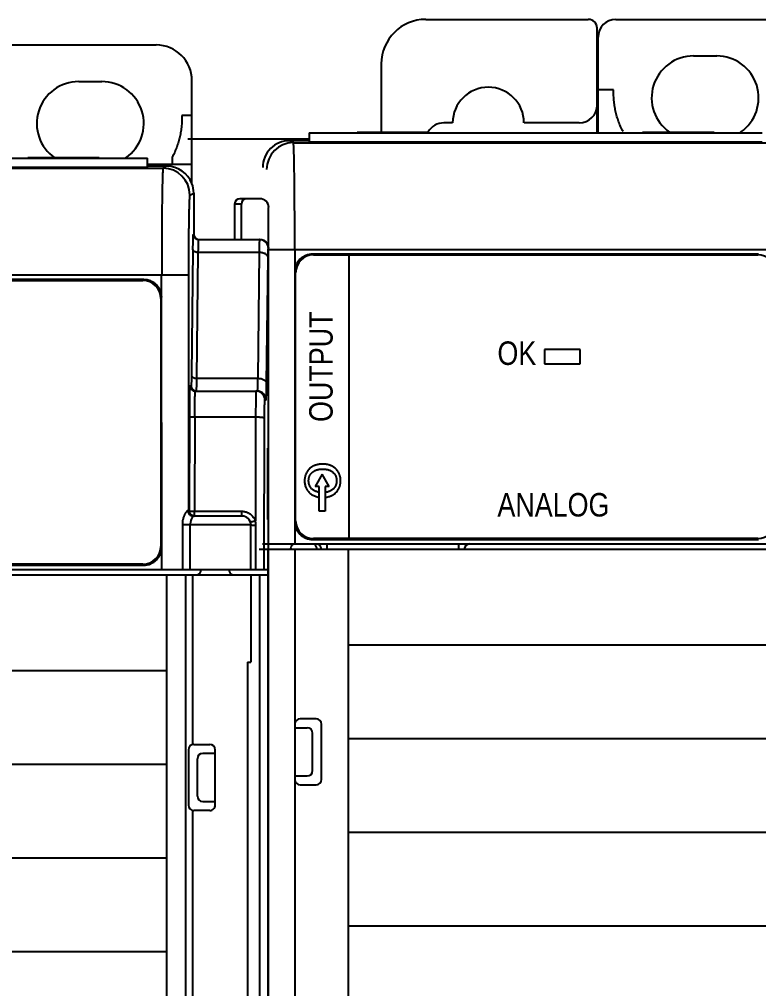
# Model space of a CAD drawing. Header units: inches. Extents: x -38 to 199, y -310 to 64.
# Drawn here: x 120.521 to 122.153, y 56.535 to 58.674 of the extents above; entities that cross this region are included whole.
import ezdxf

# ---------------------------------------------------------------- set-up
doc = ezdxf.new("R2010")
doc.units = ezdxf.units.IN
doc.header["$MEASUREMENT"] = 0
doc.layers.add('off-wire', color=6, linetype='Continuous')
doc.layers.add('PLC', color=7, linetype='Continuous')
doc.styles.get("Standard").update_dxf_attribs({"font": 'arial.ttf'})

# ---------------------------------------------------------------- blocks, each defined once
blk = doc.blocks.new('8')
at = {"layer": 'PLC', "color": 1, "linetype": 'Continuous'}
for p, q in [((4.9508, -170.5646), (5.3091, -170.5646)), ((5.3701, -170.5646), (5.7127, -170.5646)), ((5.3288, -170.8132), (5.3288, -170.5843)), ((5.3308, -170.8132), (5.3308, -170.604)), ((5.5414, -170.6453), (5.5926, -170.6453)), ((4.8524, -170.663), (4.8524, -170.8132)), ((5.3651, -170.7201), (5.3308, -170.7201)), ((5.0099, -170.793), (4.9902, -170.793)), ((5.2894, -170.793), (5.1674, -170.793)), ((4.693, -170.8147), (4.693, -170.8345)), ((4.693, -170.8147), (5.693, -170.8147)), ((4.7993, -170.8132), (4.9567, -170.8132)), ((5.4292, -170.8132), (5.5867, -170.8132)), ((4.4253, -170.8284), (4.693, -170.8284)), ((4.6584, -170.8367), (4.6497, -170.8323)), ((4.693, -170.8323), (4.6497, -170.8323)), ((4.6584, -170.8367), (5.7276, -170.8367)), ((4.693, -170.8345), (5.693, -170.8345)), ((4.6608, -170.9263), (4.6607, -170.9183)), ((4.6611, -170.972), (4.6611, -170.9709)), ((4.6613, -171.0012), (4.6611, -170.972)), ((5.7836, -171.0729), (4.6024, -171.0729)), ((4.6614, -171.0729), (4.6614, -171.7221)), ((5.6851, -171.0823), (4.7008, -171.0823)), ((4.7028, -171.0843), (5.6831, -171.0843)), ((4.6634, -171.6709), (4.6634, -171.1237)), ((5.2127, -171.293), (5.2127, -171.3245)), ((5.2914, -171.293), (5.2127, -171.293)), ((5.2914, -171.3245), (5.2914, -171.293)), ((5.2127, -171.3245), (5.2914, -171.3245)), ((4.7221, -171.5682), (4.7064, -171.5953)), ((4.7377, -171.5953), (4.7221, -171.5682)), ((4.7154, -171.5953), (4.7064, -171.5953)), ((4.7154, -171.6494), (4.7154, -171.5953)), ((4.7154, -171.6079), (4.7154, -171.6079)), ((4.7377, -171.5953), (4.7287, -171.5953)), ((4.7287, -171.5953), (4.7287, -171.6494)), ((4.7287, -171.6083), (4.7287, -171.6083)), ((4.7154, -171.6189), (4.7154, -171.6189)), ((4.7287, -171.6192), (4.7287, -171.6192)), ((4.7287, -171.6494), (4.7154, -171.6494)), ((4.5906, -171.7221), (5.9607, -171.7221)), ((4.7008, -171.7123), (5.6851, -171.7123)), ((5.6831, -171.7103), (4.7028, -171.7103)), ((4.7323, -171.7221), (4.7323, -171.7339)), ((5.0237, -171.7339), (5.0237, -171.7221)), ((4.5827, -171.7339), (5.9607, -171.7339)), ((4.6615, -171.7339), (4.6615, -175.4519)), ((4.7087, -172.1079), (4.6733, -172.1079)), ((4.6615, -172.1276), (4.689, -172.1276)), ((4.7205, -172.2418), (4.7205, -172.1197)), ((4.7008, -172.2221), (4.7008, -172.1394)), ((4.6615, -172.2339), (4.689, -172.2339)), ((4.6733, -172.2536), (4.7087, -172.2536))]:
    blk.add_line(p, q, dxfattribs=at)
at = {"layer": 'PLC', "color": 1}
for p, q in [((4.7812, -171.7123), (4.7812, -171.0823)), ((4.7792, -171.9445), (5.7363, -171.9445)), ((4.7792, -172.1512), (5.7363, -172.1512)), ((4.7792, -172.3579), (5.7363, -172.3579)), ((4.7792, -172.5646), (5.7363, -172.5646))]:
    blk.add_line(p, q, dxfattribs=at)
blk.add_lwpolyline([(4.6024, -171.7339), (4.7792, -171.7339), (4.7792, -175.4583), (4.6024, -175.4583)], close=True, dxfattribs=at)
at = {"layer": 'PLC', "color": 1, "linetype": 'Continuous'}
for centre, radius, start, end in [((4.9508, -170.663), 0.0984, 90, 180), ((5.3091, -170.5843), 0.0197, 0, 90), ((5.3701, -170.604), 0.0394, 90, 180), ((5.5414, -170.7378), 0.0925, 90, 235.1773), ((5.5926, -170.7378), 0.0925, 304.8225, 90), ((5.0886, -170.793), 0.0787, 0, 180), ((5.2894, -170.7536), 0.0394, 270, 0), ((4.9902, -170.8323), 0.0394, 90, 150.7507), ((4.6497, -170.8914), 0.059, 89.9941, 179.9963), ((4.6584, -170.8957), 0.0591, 90.0133, 179.9941), ((-6.7022, -171.0418), 11.3635, 0.35718, 0.58221), ((-12.6465, -171.0729), 17.3079, 0.00012, 0.23749), ((4.7008, -171.1217), 0.0394, 90, 180.2046), ((4.7028, -171.1237), 0.0394, 90, 180), ((5.6831, -171.1237), 0.0394, 0, 90), ((4.7008, -171.6729), 0.0394, 179.7697, 270), ((4.7028, -171.6709), 0.0394, 180, 270), ((5.6831, -171.6709), 0.0394, 270, 360), ((4.6812, -171.7406), 0.0303, 141.8481, 167.3196), ((4.6812, -171.7406), 0.0303, 12.6804, 38.1519), ((4.7087, -171.7339), 0.0118, 0, 67.5), ((5.0473, -171.7339), 0.0118, 90, 180), ((4.6733, -172.1197), 0.0118, 90, 179.9898), ((4.7087, -172.1197), 0.0118, 0, 90), ((4.689, -172.1394), 0.0118, 0, 90), ((4.689, -172.2221), 0.0118, 270, 360), ((4.6733, -172.2418), 0.0118, 180.0095, 270), ((4.7087, -172.2418), 0.0118, 270, 360)]:
    blk.add_arc(centre, radius, start, end, dxfattribs=at)
for points, knots in [([(5.3859, -170.8122), (5.384, -170.8086), (5.3805, -170.8013), (5.376, -170.7901), (5.3723, -170.7786), (5.3693, -170.7671), (5.367, -170.7554), (5.3651, -170.7398), (5.3648, -170.728), (5.3651, -170.7201)], [0, 0, 0, 0, 0.127708, 0.254328, 0.380026, 0.504912, 0.629177, 0.753048, 1, 1, 1, 1]), ([(4.6607, -170.9183), (4.6606, -170.9123), (4.6605, -170.9035), (4.6603, -170.8921), (4.6602, -170.8843), (4.6601, -170.8771), (4.6599, -170.8704), (4.6598, -170.8642), (4.6596, -170.8587), (4.6595, -170.8537), (4.6593, -170.8494), (4.6592, -170.8462), (4.6591, -170.8439), (4.659, -170.8425), (4.6589, -170.8412), (4.6588, -170.84), (4.6588, -170.8391), (4.6587, -170.8383), (4.6586, -170.8376), (4.6585, -170.8372), (4.6585, -170.837), (4.6584, -170.8368), (4.6584, -170.8367), (4.6584, -170.8367), (4.6584, -170.8367)], [0, 0, 0, 0, 0.220848, 0.32252, 0.417952, 0.506883, 0.589081, 0.664312, 0.732348, 0.792993, 0.846102, 0.891528, 0.911317, 0.929132, 0.944961, 0.958798, 0.970639, 0.98048, 0.988319, 0.994158, 0.996333, 0.998017, 0.999226, 1, 1, 1, 1]), ([(4.723, -171.5458), (4.7221, -171.5458), (4.7202, -171.5458), (4.7174, -171.546), (4.7147, -171.5464), (4.7121, -171.5468), (4.7096, -171.5475), (4.7071, -171.5483), (4.7047, -171.5492), (4.7024, -171.5502), (4.7002, -171.5514), (4.6981, -171.5527), (4.6961, -171.5542), (4.6943, -171.5557), (4.6926, -171.5575), (4.691, -171.5593), (4.6895, -171.5612), (4.6882, -171.5633), (4.687, -171.5655), (4.6859, -171.5677), (4.6851, -171.57), (4.6843, -171.5724), (4.6838, -171.5749), (4.6834, -171.5774), (4.6831, -171.5799), (4.6831, -171.5817), (4.6831, -171.5826)], [0, 0, 0, 0, 0.046666, 0.092161, 0.136649, 0.180448, 0.223293, 0.265781, 0.307491, 0.349241, 0.390297, 0.430963, 0.470884, 0.510312, 0.549967, 0.589534, 0.629402, 0.66999, 0.710719, 0.750975, 0.79155, 0.832033, 0.873092, 0.914413, 0.956901, 1, 1, 1, 1]), ([(4.7627, -171.5826), (4.7627, -171.5818), (4.7627, -171.5801), (4.7625, -171.5777), (4.7621, -171.5753), (4.7616, -171.5729), (4.7609, -171.5706), (4.7601, -171.5683), (4.7591, -171.5661), (4.758, -171.5639), (4.7568, -171.5618), (4.7554, -171.5598), (4.7538, -171.5579), (4.7521, -171.5562), (4.7503, -171.5546), (4.7483, -171.5531), (4.7462, -171.5517), (4.744, -171.5505), (4.7417, -171.5494), (4.7392, -171.5484), (4.7367, -171.5476), (4.7341, -171.5469), (4.7315, -171.5464), (4.7287, -171.546), (4.7259, -171.5458), (4.724, -171.5458), (4.723, -171.5458)], [0, 0, 0, 0, 0.040917, 0.081206, 0.121044, 0.160801, 0.20044, 0.240141, 0.27998, 0.320332, 0.360792, 0.400579, 0.440342, 0.480112, 0.519955, 0.560443, 0.601634, 0.64374, 0.686389, 0.729297, 0.772543, 0.816374, 0.860888, 0.906038, 0.95244, 1, 1, 1, 1]), ([(4.692, -171.5825), (4.6921, -171.5819), (4.6921, -171.5807), (4.6923, -171.5788), (4.6926, -171.5771), (4.693, -171.5754), (4.6935, -171.5737), (4.6942, -171.5721), (4.695, -171.5705), (4.6959, -171.569), (4.6969, -171.5675), (4.698, -171.5661), (4.6992, -171.5649), (4.7005, -171.5637), (4.7019, -171.5626), (4.7034, -171.5616), (4.705, -171.5606), (4.7067, -171.5598), (4.7085, -171.5591), (4.7103, -171.5584), (4.7122, -171.5579), (4.7142, -171.5575), (4.7163, -171.5571), (4.7185, -171.5569), (4.7207, -171.5567), (4.7222, -171.5567), (4.723, -171.5567)], [0, 0, 0, 0, 0.040902, 0.080929, 0.120351, 0.15926, 0.197827, 0.236487, 0.275201, 0.314321, 0.35358, 0.392422, 0.431063, 0.469956, 0.509123, 0.548949, 0.589428, 0.631064, 0.673423, 0.71666, 0.760829, 0.805914, 0.852562, 0.900248, 0.949148, 1, 1, 1, 1]), ([(4.723, -171.5567), (4.7242, -171.5567), (4.7265, -171.5568), (4.7299, -171.5571), (4.733, -171.5577), (4.736, -171.5585), (4.7388, -171.5595), (4.7413, -171.5608), (4.7437, -171.5623), (4.7458, -171.564), (4.7476, -171.5659), (4.7493, -171.5679), (4.7507, -171.5701), (4.7518, -171.5723), (4.7527, -171.5747), (4.7533, -171.5773), (4.7537, -171.5799), (4.7538, -171.5817), (4.7538, -171.5826)], [0, 0, 0, 0, 0.078848, 0.153586, 0.224629, 0.292039, 0.356569, 0.418787, 0.479523, 0.53946, 0.598338, 0.655333, 0.711417, 0.767044, 0.823194, 0.880455, 0.938945, 1, 1, 1, 1]), ([(4.6831, -171.5826), (4.6831, -171.5839), (4.6832, -171.5865), (4.6837, -171.5903), (4.6845, -171.5939), (4.6857, -171.5974), (4.6873, -171.6006), (4.6891, -171.6037), (4.6914, -171.6065), (4.6939, -171.6092), (4.6967, -171.6116), (4.6998, -171.6137), (4.7032, -171.6155), (4.7069, -171.6169), (4.7108, -171.6181), (4.7137, -171.6186), (4.7152, -171.6189), (4.7154, -171.6189)], [0, 0, 0, 0, 0.074452, 0.145707, 0.214919, 0.282549, 0.349095, 0.415871, 0.483174, 0.552027, 0.62171, 0.691581, 0.762412, 0.835307, 0.910702, 0.989454, 1, 1, 1, 1]), ([(4.7154, -171.6079), (4.7145, -171.6078), (4.7124, -171.6074), (4.7093, -171.6067), (4.7064, -171.6056), (4.7037, -171.6043), (4.7014, -171.6027), (4.6994, -171.6009), (4.6977, -171.5989), (4.6962, -171.5968), (4.6949, -171.5947), (4.6938, -171.5924), (4.693, -171.5901), (4.6925, -171.5876), (4.6921, -171.5851), (4.6921, -171.5834), (4.692, -171.5825)], [0, 0, 0, 0, 0.078095, 0.165821, 0.247714, 0.324391, 0.397646, 0.468164, 0.536713, 0.603673, 0.669203, 0.734039, 0.798716, 0.864563, 0.931359, 1, 1, 1, 1]), ([(4.7287, -171.6192), (4.7288, -171.6192), (4.7297, -171.6191), (4.7314, -171.6189), (4.7338, -171.6184), (4.7362, -171.6177), (4.7386, -171.617), (4.7409, -171.6161), (4.7432, -171.615), (4.7454, -171.6139), (4.7475, -171.6126), (4.7495, -171.6112), (4.7513, -171.6096), (4.7531, -171.6079), (4.7547, -171.6061), (4.7562, -171.6041), (4.7575, -171.6021), (4.7588, -171.5999), (4.7598, -171.5976), (4.7607, -171.5953), (4.7615, -171.5929), (4.762, -171.5904), (4.7624, -171.5879), (4.7627, -171.5853), (4.7627, -171.5835), (4.7627, -171.5826)], [0, 0, 0, 0, 0.004653, 0.049658, 0.094253, 0.139141, 0.183928, 0.228935, 0.274511, 0.319817, 0.364674, 0.408522, 0.452557, 0.496451, 0.540615, 0.58508, 0.630072, 0.675423, 0.720605, 0.765714, 0.811222, 0.857277, 0.903844, 0.951455, 1, 1, 1, 1]), ([(4.7538, -171.5826), (4.7538, -171.5836), (4.7537, -171.5853), (4.7533, -171.588), (4.7527, -171.5905), (4.7518, -171.5928), (4.7507, -171.5951), (4.7493, -171.5973), (4.7477, -171.5993), (4.7459, -171.6012), (4.7438, -171.6029), (4.7415, -171.6044), (4.739, -171.6057), (4.7364, -171.6067), (4.7336, -171.6075), (4.731, -171.608), (4.7293, -171.6082), (4.7287, -171.6083)], [0, 0, 0, 0, 0.068755, 0.134973, 0.199702, 0.263278, 0.326817, 0.390512, 0.455853, 0.523016, 0.591308, 0.659559, 0.728896, 0.800247, 0.874052, 0.951179, 1, 1, 1, 1])]:
    blk.add_open_spline(points, degree=3, knots=knots, dxfattribs=at)
at = {"layer": 'PLC', "color": 1, "insert": (4.6933, -171.4529), "char_height": 0.051777, "attachment_point": 1, "rotation": 90}
blk.add_mtext_dynamic_manual_height_columns('{\\fSwis721 BlkCn BT|b0|i0|c0|p34;OUTPUT}', width=0.34014, gutter_width=1, heights=[0], dxfattribs=at)
at = {"layer": 'PLC', "color": 1, "char_height": 0.051777, "attachment_point": 1}
for s, insert in [('{\\fSwis721 BlkCn BT|b0|i0|c0|p34;OK}', (5.1087, -171.2752)), ('{\\fSwis721 BlkCn BT|b0|i0|c0|p34;ANALOG}', (5.1087, -171.6097))]:
    blk.add_mtext_dynamic_manual_height_columns(s, width=0.128231, gutter_width=1, heights=[0], dxfattribs=dict(at, insert=insert))
blk = doc.blocks.new('98WHITE')
at = {"color": 0, "linetype": 'Continuous'}
for p, q in [((91.1132, -169.7491), (91.4557, -169.7491)), ((91.2845, -169.8298), (91.3356, -169.8298)), ((91.5345, -170.0547), (91.5345, -169.8279)), ((91.5345, -169.9046), (91.5119, -169.9046)), ((90.436, -169.9992), (91.436, -169.9992)), ((91.1722, -169.9977), (91.3297, -169.9977)), ((91.436, -170.019), (91.436, -169.9992)), ((91.4911, -169.9967), (91.4911, -170.0129)), ((90.4014, -170.0212), (91.4706, -170.0212)), ((90.436, -170.019), (91.436, -170.019)), ((91.5345, -170.0129), (91.436, -170.0129)), ((91.4793, -170.0168), (91.436, -170.0168)), ((91.4793, -170.0168), (91.4706, -170.0212)), ((91.5297, -170.0802), (91.5384, -170.0759)), ((91.5384, -170.0759), (91.5384, -170.1665)), ((91.6841, -170.0883), (91.6404, -170.0883)), ((91.4683, -170.1029), (91.4682, -170.1108)), ((91.6285, -170.1001), (91.6285, -170.1783)), ((91.6436, -170.1001), (91.6285, -170.1001)), ((91.6436, -170.1783), (91.6436, -170.1001)), ((91.7037, -174.5635), (91.7037, -170.108)), ((91.468, -170.1422), (91.4679, -170.1554)), ((91.5384, -170.1665), (91.5377, -170.1668)), ((91.5495, -170.1786), (91.6834, -170.1786)), ((91.6841, -170.1783), (91.6834, -170.1786)), ((91.5366, -170.2004), (91.5333, -170.4778)), ((91.7037, -170.1861), (91.6998, -170.1861)), ((91.7037, -170.1979), (91.7031, -170.1983)), ((91.5451, -170.4845), (91.5484, -170.207)), ((91.6827, -170.207), (91.5484, -170.207)), ((91.6827, -170.207), (91.6795, -170.4845)), ((91.6991, -170.4955), (91.7024, -170.2181)), ((91.5266, -170.2574), (90.3454, -170.2574)), ((91.4282, -170.2668), (90.4439, -170.2668)), ((90.4459, -170.2688), (91.4262, -170.2688)), ((91.4676, -170.9066), (91.4675, -170.2574)), ((91.5266, -170.2574), (91.5266, -170.7767)), ((91.4656, -170.3082), (91.4656, -170.8554)), ((91.53, -170.5011), (91.5326, -170.5011)), ((91.5447, -170.5095), (91.5449, -170.4997)), ((91.5451, -170.4845), (91.6795, -170.4845)), ((91.5419, -170.5129), (91.6782, -170.5129)), ((91.5444, -170.5129), (91.5447, -170.5095)), ((91.6757, -170.5129), (91.6755, -170.5156)), ((91.6979, -170.5326), (91.6954, -170.5326)), ((91.6979, -170.5326), (91.6983, -170.5301)), ((91.5287, -170.5682), (91.5283, -170.7767)), ((91.5405, -170.5697), (91.5401, -170.778)), ((91.5405, -170.5697), (91.6749, -170.5697)), ((91.6749, -170.5697), (91.6744, -170.7992)), ((91.6939, -170.9066), (91.6946, -170.5722)), ((91.701, -170.6389), (91.701, -170.7964)), ((91.701, -170.6389), (91.7024, -170.6389)), ((91.7024, -170.7964), (91.7024, -170.6389)), ((91.5255, -170.7767), (91.5283, -170.7767)), ((91.5401, -170.7885), (91.5401, -170.778)), ((91.5401, -170.778), (91.6447, -170.778)), ((91.6447, -170.7885), (91.6447, -170.778)), ((91.5371, -170.7885), (91.5352, -170.7914)), ((91.6447, -170.7885), (91.5371, -170.7885)), ((91.7024, -170.7964), (91.701, -170.7964)), ((91.5132, -170.8082), (91.5132, -170.9066)), ((91.6644, -170.8082), (91.5132, -170.8082)), ((91.5305, -170.9066), (91.5305, -170.8082)), ((91.6644, -170.9066), (91.6644, -170.8082)), ((91.6755, -170.9066), (91.6755, -170.8095)), ((90.3337, -170.9066), (91.7037, -170.9066)), ((90.4439, -170.8968), (91.4282, -170.8968)), ((91.4262, -170.8948), (90.4459, -170.8948)), ((90.3258, -170.9184), (91.7037, -170.9184)), ((91.4793, -174.4027), (91.4793, -170.9184)), ((91.5205, -170.9184), (91.5205, -174.4027)), ((91.5362, -171.2926), (91.5362, -170.9184)), ((91.6644, -170.9184), (91.6644, -171.1113)), ((91.6841, -174.4853), (91.6841, -170.9184)), ((91.6573, -171.1113), (91.6573, -174.3239)), ((91.6573, -171.1113), (91.6644, -171.1113)), ((91.5384, -171.2924), (91.5738, -171.2924)), ((91.5266, -171.3042), (91.5266, -171.4263)), ((91.5856, -171.3121), (91.5581, -171.3121)), ((91.5856, -171.4263), (91.5856, -171.3042)), ((91.5463, -171.4066), (91.5463, -171.3239)), ((91.5581, -171.4184), (91.5856, -171.4184)), ((91.5362, -172.5997), (91.5362, -171.4379)), ((91.5738, -171.4381), (91.5384, -171.4381))]:
    blk.add_line(p, q, dxfattribs=at)
at = {"color": 0}
for p, q in [((90.5223, -171.129), (91.4793, -171.129)), ((90.5223, -171.3357), (91.4793, -171.3357)), ((90.5223, -171.5424), (91.4793, -171.5424)), ((90.5223, -171.7491), (91.4793, -171.7491))]:
    blk.add_line(p, q, dxfattribs=at)
at = {"color": 0, "linetype": 'Continuous'}
for centre, radius, start, end in [((91.4557, -169.8279), 0.0787, 0, 90), ((91.2845, -169.9224), 0.0925, 90, 235.1773), ((91.3356, -169.9224), 0.0925, 304.8225, 90), ((91.4706, -170.0802), 0.0591, 0.0052, 89.9864), ((91.6404, -170.1001), 0.0118, 90, 180), ((91.6841, -170.108), 0.0197, 0, 90), ((101.549, -170.215), 10.0813, 179.40757, 179.58624), ((108.0078, -170.2561), 16.5402, 179.65114, 180.00432), ((91.5495, -170.1668), 0.0118, 180.0076, 269.9859), ((91.6834, -170.1983), 0.0197, 0.0071, 89.9856), ((91.4262, -170.3082), 0.0394, 0, 90), ((91.4282, -170.3062), 0.0394, 359.7572, 90), ((91.5419, -170.5011), 0.0118, 179.9963, 269.9952), ((91.5444, -170.5011), 0.0118, 180.0785, 269.9991), ((89.9569, -170.4704), 1.5883, 358.9453, 359.4943), ((91.6757, -170.5326), 0.0197, 0.0014, 89.9226), ((91.6782, -170.5326), 0.0197, 359.9955, 89.9954), ((91.5384, -170.7768), 0.0117, 179.9923, 269.9793), ((91.5401, -170.7767), 0.0118, 179.9993, 269.9977), ((91.6447, -170.8082), 0.0197, 0, 90), ((91.6451, -170.8097), 0.0312, 19.6677, 37.4136), ((91.4262, -170.8554), 0.0394, 270, 360), ((91.4282, -170.8574), 0.0394, 270, 0.2819), ((91.5433, -170.9066), 0.0118, 270, 0), ((91.628, -170.9066), 0.0118, 180, 247.5), ((91.5384, -171.3042), 0.0118, 90, 180), ((91.5738, -171.3042), 0.0118, 0, 90), ((91.5581, -171.3239), 0.0118, 90, 180), ((91.5581, -171.4066), 0.0118, 180, 270), ((91.5384, -171.4263), 0.0118, 180, 270), ((91.5738, -171.4263), 0.0118, 270, 0.006)]:
    blk.add_arc(centre, radius, start, end, dxfattribs=at)
for centre, major_axis, ratio, start_param, end_param in [((91.4793, -170.0759), (0.0528, 0.0264), 0.99981, -0.096361, 1.107103), ((91.4793, -170.0759), (-0.0528, -0.0264), 0.99981, 2.678052, 3.045231), ((91.6554, -170.1001), (0.0118, 0), 0.999848, 7.853982, 9.424778), ((91.5502, -170.1665), (0.0106, 0.0053), 0.99981, 2.678052, 4.248696), ((91.6841, -170.1979), (-0.0176, -0.0088), 0.99981, 3.32181, 4.248696), ((91.6841, -170.1979), (0.0176, 0.0088), 0.99981, -0.463541, 0.180217)]:
    blk.add_ellipse(centre, major_axis=major_axis, ratio=ratio, start_param=start_param, end_param=end_param, dxfattribs=at)
for points, knots in [([(91.5119, -169.9046), (91.5123, -169.9125), (91.512, -169.9243), (91.51, -169.9399), (91.5077, -169.9516), (91.5047, -169.9631), (91.501, -169.9746), (91.4965, -169.9858), (91.493, -169.9931), (91.4911, -169.9967)], [0, 0, 0, 0, 0.246944, 0.370809, 0.495073, 0.619962, 0.745664, 0.872289, 1, 1, 1, 1]), ([(91.4706, -170.0212), (91.4706, -170.0212), (91.4706, -170.0212), (91.4705, -170.0213), (91.4705, -170.0215), (91.4705, -170.0217), (91.4704, -170.0222), (91.4703, -170.0228), (91.4702, -170.0236), (91.4701, -170.0246), (91.4701, -170.0257), (91.47, -170.027), (91.4699, -170.0284), (91.4698, -170.0307), (91.4697, -170.0339), (91.4695, -170.0382), (91.4694, -170.0432), (91.4692, -170.0488), (91.4691, -170.0549), (91.4689, -170.0616), (91.4688, -170.0689), (91.4687, -170.0767), (91.4685, -170.0881), (91.4684, -170.0968), (91.4683, -170.1029)], [0, 0, 0, 0, 0.000774, 0.001982, 0.003667, 0.005842, 0.011681, 0.01952, 0.029361, 0.041202, 0.05504, 0.070869, 0.088685, 0.108474, 0.153902, 0.207012, 0.267659, 0.335696, 0.410928, 0.493126, 0.582057, 0.677489, 0.779159, 1, 1, 1, 1]), ([(91.5297, -170.0802), (91.5296, -170.0803), (91.5296, -170.0804), (91.5295, -170.0806), (91.5294, -170.0809), (91.5294, -170.0813), (91.5293, -170.0818), (91.5292, -170.0824), (91.5292, -170.0831), (91.529, -170.0843), (91.5289, -170.086), (91.5288, -170.0884), (91.5286, -170.0911), (91.5285, -170.0943), (91.5284, -170.0978), (91.5282, -170.1018), (91.5281, -170.1061), (91.5279, -170.1125), (91.5277, -170.1214), (91.5275, -170.1331), (91.5273, -170.1459), (91.5271, -170.1598), (91.527, -170.1746), (91.5268, -170.1902), (91.5267, -170.2064), (91.5266, -170.2289), (91.5266, -170.2459), (91.5266, -170.2574)], [0, 0, 0, 0, 0.000666, 0.001851, 0.003603, 0.005934, 0.008847, 0.012344, 0.016425, 0.02109, 0.032166, 0.04555, 0.061205, 0.079087, 0.099156, 0.121367, 0.145665, 0.17199, 0.230484, 0.296325, 0.368871, 0.447444, 0.531269, 0.619531, 0.711414, 0.806094, 1, 1, 1, 1]), ([(91.5366, -170.2004), (91.5367, -170.198), (91.5367, -170.1933), (91.5368, -170.1877), (91.5369, -170.1836), (91.537, -170.1808), (91.537, -170.1782), (91.5371, -170.1759), (91.5372, -170.1739), (91.5372, -170.1721), (91.5373, -170.1705), (91.5374, -170.1694), (91.5374, -170.1687), (91.5375, -170.1682), (91.5375, -170.1678), (91.5376, -170.1674), (91.5376, -170.1672), (91.5376, -170.167), (91.5377, -170.1669), (91.5377, -170.1668), (91.5377, -170.1668)], [0, 0, 0, 0, 0.217545, 0.413663, 0.502583, 0.584974, 0.660569, 0.729105, 0.790328, 0.844039, 0.89005, 0.928176, 0.944228, 0.958258, 0.970258, 0.980227, 0.988161, 0.994067, 0.99797, 1, 1, 1, 1]), ([(91.5484, -170.207), (91.5485, -170.205), (91.5485, -170.201), (91.5486, -170.1955), (91.5487, -170.1913), (91.5488, -170.1883), (91.5489, -170.1863), (91.549, -170.1846), (91.5491, -170.1831), (91.5491, -170.1818), (91.5492, -170.1807), (91.5493, -170.1799), (91.5493, -170.1794), (91.5494, -170.1792), (91.5494, -170.1789), (91.5494, -170.1788), (91.5495, -170.1787), (91.5495, -170.1786), (91.5495, -170.1786)], [0, 0, 0, 0, 0.217153, 0.413238, 0.584751, 0.66035, 0.72886, 0.790067, 0.843756, 0.889716, 0.927782, 0.957866, 0.969892, 0.979898, 0.987882, 0.993849, 0.997834, 1, 1, 1, 1]), ([(91.6834, -170.1786), (91.6834, -170.1786), (91.6834, -170.1786), (91.6834, -170.1787), (91.6833, -170.1788), (91.6833, -170.1789), (91.6833, -170.1792), (91.6833, -170.1794), (91.6832, -170.1798), (91.6832, -170.1802), (91.6832, -170.1808), (91.6832, -170.1818), (91.6831, -170.1831), (91.6831, -170.1846), (91.683, -170.1863), (91.683, -170.1883), (91.6829, -170.1904), (91.6829, -170.1928), (91.6829, -170.1963), (91.6828, -170.201), (91.6828, -170.205), (91.6827, -170.207)], [0, 0, 0, 0, 0.000701, 0.001864, 0.00569, 0.011556, 0.019469, 0.029423, 0.041411, 0.055422, 0.071446, 0.109492, 0.155456, 0.209169, 0.270416, 0.338981, 0.414648, 0.497199, 0.586333, 0.782622, 1, 1, 1, 1]), ([(91.5484, -170.207), (91.5477, -170.207), (91.5462, -170.2069), (91.544, -170.2066), (91.542, -170.2059), (91.5402, -170.2051), (91.5387, -170.2041), (91.5376, -170.203), (91.5368, -170.2017), (91.5366, -170.2008), (91.5366, -170.2004)], [0, 0, 0, 0, 0.155385, 0.307511, 0.451848, 0.585479, 0.706506, 0.81452, 0.911059, 1, 1, 1, 1]), ([(91.7024, -170.2181), (91.7024, -170.2167), (91.7025, -170.2139), (91.7025, -170.2101), (91.7026, -170.2071), (91.7027, -170.205), (91.7027, -170.2037), (91.7027, -170.2025), (91.7028, -170.2014), (91.7028, -170.2005), (91.7029, -170.1997), (91.7029, -170.1992), (91.703, -170.1989), (91.703, -170.1987), (91.703, -170.1985), (91.703, -170.1984), (91.703, -170.1983), (91.7031, -170.1983), (91.7031, -170.1983)], [0, 0, 0, 0, 0.217235, 0.4134, 0.584986, 0.660615, 0.729149, 0.790373, 0.844073, 0.890034, 0.928091, 0.958156, 0.970167, 0.980153, 0.98811, 0.994038, 0.99796, 1, 1, 1, 1]), ([(91.7024, -170.2181), (91.7024, -170.2174), (91.7021, -170.2159), (91.7009, -170.2138), (91.699, -170.2119), (91.6965, -170.2102), (91.6935, -170.2089), (91.6902, -170.2078), (91.6865, -170.2072), (91.684, -170.207), (91.6827, -170.207)], [0, 0, 0, 0, 0.088915, 0.18538, 0.293295, 0.414254, 0.547907, 0.692338, 0.844576, 1, 1, 1, 1]), ([(91.5333, -170.4778), (91.5333, -170.4795), (91.5333, -170.4828), (91.5332, -170.4873), (91.5331, -170.4908), (91.5331, -170.4933), (91.533, -170.4949), (91.533, -170.4963), (91.5329, -170.4975), (91.5329, -170.4986), (91.5328, -170.4995), (91.5328, -170.5001), (91.5327, -170.5005), (91.5327, -170.5007), (91.5327, -170.5009), (91.5326, -170.501), (91.5326, -170.5011), (91.5326, -170.5011), (91.5326, -170.5011)], [0, 0, 0, 0, 0.219039, 0.416593, 0.589077, 0.66495, 0.733586, 0.794768, 0.848275, 0.893892, 0.93145, 0.96086, 0.972486, 0.98205, 0.989546, 0.994981, 0.99839, 1, 1, 1, 1]), ([(91.5333, -170.4778), (91.5333, -170.4783), (91.5335, -170.4792), (91.5343, -170.4804), (91.5354, -170.4816), (91.5369, -170.4826), (91.5387, -170.4834), (91.5407, -170.484), (91.5429, -170.4844), (91.5444, -170.4845), (91.5451, -170.4845)], [0, 0, 0, 0, 0.088913, 0.185374, 0.293288, 0.414248, 0.547902, 0.692335, 0.844576, 1, 1, 1, 1]), ([(91.53, -170.5011), (91.53, -170.5011), (91.53, -170.5011), (91.53, -170.5012), (91.5299, -170.5015), (91.5299, -170.5018), (91.5298, -170.5024), (91.5297, -170.5031), (91.5297, -170.5039), (91.5296, -170.5049), (91.5296, -170.5061), (91.5295, -170.5074), (91.5294, -170.5094), (91.5293, -170.5123), (91.5292, -170.5161), (91.5292, -170.5204), (91.5291, -170.5252), (91.529, -170.5305), (91.5289, -170.5361), (91.5289, -170.542), (91.5288, -170.5483), (91.5287, -170.5571), (91.5287, -170.5637), (91.5287, -170.5682)], [0, 0, 0, 0, 0.000536, 0.001522, 0.005137, 0.011024, 0.01919, 0.02963, 0.042332, 0.05728, 0.074447, 0.09379, 0.115264, 0.16443, 0.221587, 0.286261, 0.357886, 0.435892, 0.519667, 0.608545, 0.701855, 0.798836, 1, 1, 1, 1]), ([(91.6795, -170.4845), (91.6794, -170.4865), (91.6794, -170.4905), (91.6792, -170.4961), (91.6791, -170.5003), (91.679, -170.5033), (91.6789, -170.5053), (91.6788, -170.507), (91.6788, -170.5085), (91.6787, -170.5098), (91.6786, -170.5109), (91.6785, -170.5117), (91.6784, -170.5123), (91.6784, -170.5126), (91.6783, -170.5128), (91.6783, -170.5129), (91.6782, -170.5129), (91.6782, -170.5129)], [0, 0, 0, 0, 0.218845, 0.416237, 0.588588, 0.664406, 0.732996, 0.794142, 0.847625, 0.893229, 0.930792, 0.96023, 0.981482, 0.989034, 0.994554, 0.998103, 1, 1, 1, 1]), ([(91.6795, -170.4845), (91.6807, -170.4845), (91.6832, -170.4846), (91.6869, -170.4853), (91.6902, -170.4863), (91.6932, -170.4876), (91.6957, -170.4893), (91.6976, -170.4912), (91.6988, -170.4933), (91.6991, -170.4948), (91.6991, -170.4955)], [0, 0, 0, 0, 0.155389, 0.307521, 0.451858, 0.585485, 0.70651, 0.814522, 0.91106, 1, 1, 1, 1]), ([(91.6983, -170.5301), (91.6983, -170.5294), (91.6984, -170.5277), (91.6986, -170.5234), (91.6988, -170.5166), (91.699, -170.5068), (91.6991, -170.4995), (91.6991, -170.4955)], [0, 0, 0, 0, 0.063849, 0.146892, 0.367675, 0.655358, 1, 1, 1, 1]), ([(91.5405, -170.5697), (91.5405, -170.5659), (91.5406, -170.5585), (91.5406, -170.5494), (91.5407, -170.5425), (91.5408, -170.5378), (91.5409, -170.5333), (91.541, -170.5293), (91.5411, -170.5256), (91.5412, -170.5224), (91.5412, -170.5199), (91.5413, -170.5182), (91.5414, -170.5171), (91.5414, -170.5162), (91.5415, -170.5153), (91.5415, -170.5146), (91.5416, -170.514), (91.5417, -170.5135), (91.5417, -170.5132), (91.5418, -170.513), (91.5418, -170.5129), (91.5418, -170.5129), (91.5419, -170.5129)], [0, 0, 0, 0, 0.2011, 0.391327, 0.480187, 0.56395, 0.641945, 0.713558, 0.778222, 0.83537, 0.884528, 0.905999, 0.925341, 0.94251, 0.957463, 0.970171, 0.980621, 0.988803, 0.994712, 0.998369, 0.999394, 1, 1, 1, 1]), ([(91.6755, -170.5156), (91.6754, -170.5167), (91.6754, -170.5193), (91.6753, -170.5238), (91.6752, -170.5295), (91.6751, -170.5389), (91.675, -170.5524), (91.6749, -170.5637), (91.6749, -170.5697)], [0, 0, 0, 0, 0.061297, 0.145256, 0.250208, 0.373862, 0.666877, 1, 1, 1, 1]), ([(91.6946, -170.5722), (91.6946, -170.5695), (91.6946, -170.5644), (91.6947, -170.558), (91.6947, -170.5532), (91.6948, -170.5499), (91.6948, -170.5468), (91.6949, -170.544), (91.6949, -170.5414), (91.695, -170.5392), (91.695, -170.5375), (91.6951, -170.5363), (91.6951, -170.5355), (91.6951, -170.5349), (91.6952, -170.5343), (91.6952, -170.5338), (91.6952, -170.5334), (91.6953, -170.533), (91.6953, -170.5328), (91.6953, -170.5327), (91.6954, -170.5326), (91.6954, -170.5326), (91.6954, -170.5326)], [0, 0, 0, 0, 0.200964, 0.391456, 0.480407, 0.564172, 0.642148, 0.71373, 0.778337, 0.835483, 0.88471, 0.906212, 0.925562, 0.942713, 0.957644, 0.970337, 0.980778, 0.98895, 0.994846, 0.998471, 0.999462, 1, 1, 1, 1]), ([(91.5287, -170.5682), (91.5287, -170.5683), (91.5288, -170.5684), (91.529, -170.5686), (91.5293, -170.5687), (91.5297, -170.5688), (91.5302, -170.5689), (91.5311, -170.5691), (91.5323, -170.5693), (91.5341, -170.5695), (91.5369, -170.5697), (91.539, -170.5697), (91.5405, -170.5697)], [0, 0, 0, 0, 0.013411, 0.032832, 0.059851, 0.094901, 0.138001, 0.188839, 0.311996, 0.4604, 0.628858, 1, 1, 1, 1]), ([(91.6749, -170.5697), (91.6762, -170.5697), (91.6787, -170.5698), (91.6823, -170.5699), (91.6856, -170.5701), (91.6882, -170.5704), (91.69, -170.5706), (91.6911, -170.5708), (91.6921, -170.571), (91.693, -170.5712), (91.6936, -170.5715), (91.6941, -170.5717), (91.6943, -170.5718), (91.6945, -170.572), (91.6946, -170.5721), (91.6946, -170.5722)], [0, 0, 0, 0, 0.188607, 0.370965, 0.539304, 0.687679, 0.752718, 0.810928, 0.861828, 0.90497, 0.940046, 0.967092, 0.977728, 0.986584, 1, 1, 1, 1]), ([(91.5255, -170.7767), (91.5253, -170.7767), (91.5247, -170.7768), (91.5239, -170.7773), (91.523, -170.7781), (91.522, -170.7791), (91.5209, -170.7804), (91.5198, -170.782), (91.5187, -170.7839), (91.5176, -170.7861), (91.5166, -170.7884), (91.5157, -170.791), (91.515, -170.7936), (91.5141, -170.7974), (91.5134, -170.8023), (91.5132, -170.8062), (91.5132, -170.8082)], [0, 0, 0, 0, 0.019245, 0.045227, 0.078689, 0.119757, 0.168205, 0.223799, 0.286155, 0.354285, 0.427081, 0.503537, 0.58288, 0.664358, 0.831029, 1, 1, 1, 1]), ([(91.5255, -170.7767), (91.5255, -170.7782), (91.5261, -170.7813), (91.5286, -170.7852), (91.5325, -170.7879), (91.5356, -170.7885), (91.5371, -170.7885)], [0, 0, 0, 0, 0.252205, 0.50306, 0.75218, 1, 1, 1, 1]), ([(91.5283, -170.7767), (91.5283, -170.7767), (91.5284, -170.7768), (91.5286, -170.777), (91.5289, -170.7771), (91.5293, -170.7772), (91.5298, -170.7773), (91.5306, -170.7775), (91.5319, -170.7776), (91.5337, -170.7778), (91.5357, -170.7779), (91.5378, -170.778), (91.5393, -170.778), (91.5401, -170.778)], [0, 0, 0, 0, 0.01224, 0.030922, 0.057489, 0.09228, 0.135262, 0.186085, 0.309435, 0.458246, 0.627302, 0.810546, 1, 1, 1, 1]), ([(91.6447, -170.778), (91.6455, -170.778), (91.6486, -170.7781), (91.6516, -170.7787), (91.6539, -170.7795)], [0, 0, 0, 0, 0.249748, 1, 1, 1, 1]), ([(91.6539, -170.7795), (91.657, -170.7805), (91.663, -170.7835), (91.6678, -170.7881), (91.6698, -170.7907)], [0, 0, 0, 0, 0.500394, 1, 1, 1, 1]), ([(91.5352, -170.7914), (91.5346, -170.7924), (91.5334, -170.7947), (91.5322, -170.7978), (91.5314, -170.8007), (91.5309, -170.8032), (91.5306, -170.8056), (91.5306, -170.8073), (91.5306, -170.8082)], [0, 0, 0, 0, 0.194219, 0.438336, 0.572826, 0.712629, 0.855745, 1, 1, 1, 1]), ([(91.6643, -170.8019), (91.6641, -170.8019), (91.6639, -170.8019), (91.6636, -170.8019), (91.6635, -170.8019), (91.6634, -170.8018), (91.6633, -170.8018), (91.6633, -170.8017)], [0, 0, 0, 0, 0.385053, 0.67504, 0.785307, 0.873936, 1, 1, 1, 1]), ([(91.6744, -170.7992), (91.6734, -170.7995), (91.6714, -170.8002), (91.6686, -170.801), (91.6665, -170.8015), (91.6651, -170.8018), (91.6645, -170.8019), (91.6643, -170.8019)], [0, 0, 0, 0, 0.313968, 0.601148, 0.835606, 0.927491, 1, 1, 1, 1]), ([(91.6755, -170.8095), (91.6755, -170.8086), (91.6754, -170.8051), (91.675, -170.8017), (91.6744, -170.7992)], [0, 0, 0, 0, 0.250127, 1, 1, 1, 1]), ([(91.6755, -170.8095), (91.6748, -170.8094), (91.6734, -170.8094), (91.6713, -170.8093), (91.6694, -170.8092), (91.6679, -170.8091), (91.6669, -170.809), (91.6663, -170.8089), (91.6657, -170.8088), (91.6652, -170.8087), (91.6649, -170.8085), (91.6646, -170.8084), (91.6645, -170.8084), (91.6644, -170.8083), (91.6644, -170.8082), (91.6644, -170.8082)], [0, 0, 0, 0, 0.19336, 0.379257, 0.549755, 0.698289, 0.762886, 0.820315, 0.87006, 0.91179, 0.945362, 0.970767, 0.980507, 0.988421, 1, 1, 1, 1])]:
    blk.add_open_spline(points, degree=3, knots=knots, dxfattribs=at)

msp = doc.modelspace()

# ---------------------------------------------------------------- block references
at = {"layer": 'off-wire', "color": 0}
for name, p in [('8', (116.46754, 229.23826)), ('98WHITE', (29.36768, 228.36633))]:
    msp.add_blockref(name, p, dxfattribs=at)

doc.saveas('drawing.dxf')
